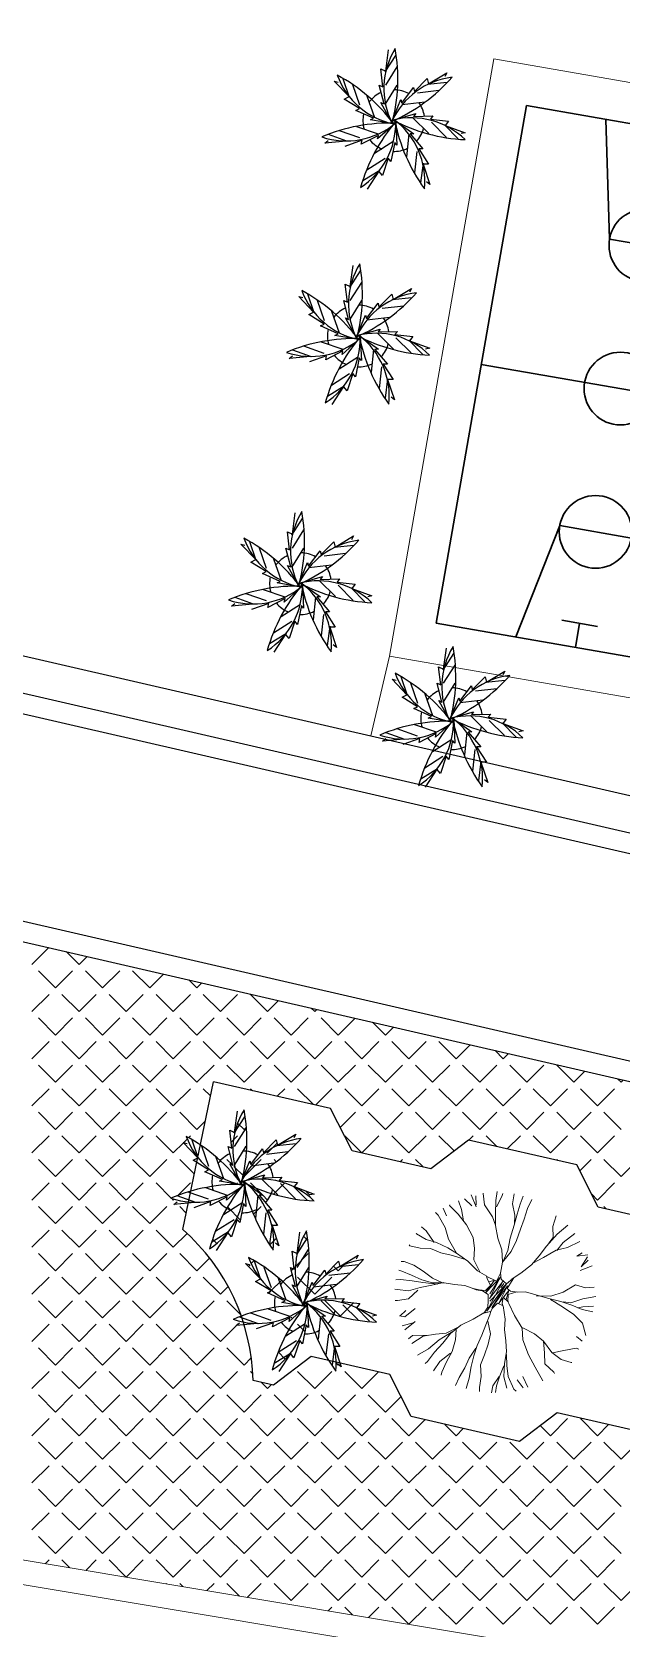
# Model space of a CAD drawing. Extents: x 472704 to 474638, y 1059265 to 1060325.
# Drawn here: x 473916 to 473945.2, y 1059726.7 to 1059805.7 of the extents above; entities that cross this region are included whole.
import ezdxf

# ---------------------------------------------------------------- set-up
doc = ezdxf.new("R2010")
doc.units = 0
doc.header["$LTSCALE"] = 0.4
doc.header["$MEASUREMENT"] = 0
doc.layers.get('0').update_dxf_attribs({"linetype": 'CONTINUOUS', "lineweight": 25})
for name, color, linetype in [('A-VIA-N', 7, 'CONTINUOUS'), ('PISOS', 8, 'CONTINUOUS'), ('VEGETACION', 3, 'CONTINUOUS'), ('VIAPROPUESTA', 7, 'CONTINUOUS')]:
    doc.layers.add(name, color=color, linetype=linetype)
for name, color, linetype, lineweight in [('AREAS VERDAS', 72, 'CONTINUOUS', 25), ('AREAS VERDES', 2, 'CONTINUOUS', 20), ('CANCHA', 7, 'CONTINUOUS', 30), ('CANCHAS', 52, 'CONTINUOUS', 25)]:
    doc.layers.add(name, color=color, linetype=linetype, lineweight=lineweight)

# ---------------------------------------------------------------- blocks, each defined once
blk = doc.blocks.new('MATA-P-01')
at = {"color": 84, "linetype": 'ByBlock'}
for p, q in [((18.7068, 144.4864), (18.7321, 144.4515)), ((18.7231, 144.4864), (18.7304, 144.458)), ((18.7448, 144.4994), (18.7448, 144.5014)), ((18.7576, 144.4645), (18.7448, 144.4994)), ((18.7902, 144.4864), (18.7883, 144.5167)), ((18.7991, 144.4449), (18.7902, 144.4864)), ((18.7973, 144.4668), (18.8065, 144.5037)), ((18.8065, 144.5037), (18.8081, 144.5144)), ((18.8462, 144.4883), (18.8445, 144.521)), ((18.8625, 144.4537), (18.8462, 144.4883)), ((18.8698, 144.458), (18.8717, 144.4929)), ((18.8717, 144.4929), (18.8752, 144.521)), ((18.8951, 144.4472), (18.8986, 144.4841)), ((18.8986, 144.4841), (18.9059, 144.5167)), ((18.9964, 144.4818), (18.9929, 144.4449)), ((18.6435, 144.4015), (18.6272, 144.4231)), ((18.6454, 144.4361), (18.6454, 144.4384)), ((18.6796, 144.4146), (18.6454, 144.4361)), ((18.6869, 144.4319), (18.6706, 144.458)), ((18.7013, 144.397), (18.6869, 144.4319)), ((18.7176, 144.4515), (18.6888, 144.4688)), ((18.7321, 144.4515), (18.7304, 144.4557)), ((18.7918, 144.4319), (18.7576, 144.4645)), ((18.8079, 144.4068), (18.7918, 144.4319)), ((18.8081, 144.4058), (18.7991, 144.4449)), ((18.868, 144.4239), (18.8625, 144.4537)), ((18.8679, 144.4211), (18.8698, 144.458)), ((18.8915, 144.4123), (18.8951, 144.4472)), ((19.0127, 144.4231), (18.9874, 144.3774)), ((18.9929, 144.4449), (19.0018, 144.41)), ((19.0399, 144.4602), (19.0127, 144.4231)), ((19.0689, 144.4384), (19.0382, 144.4015)), ((18.6163, 144.397), (18.6054, 144.4035)), ((18.647, 144.3624), (18.6163, 144.397)), ((18.7141, 144.3862), (18.6796, 144.4146)), ((18.7448, 144.3513), (18.7141, 144.3862)), ((18.8244, 144.3666), (18.8081, 144.4058)), ((18.8643, 144.3754), (18.8679, 144.4211)), ((18.8662, 144.334), (18.8643, 144.3754)), ((18.8771, 144.334), (18.8861, 144.3731)), ((18.8861, 144.3731), (18.8915, 144.4123)), ((18.9874, 144.3774), (18.9711, 144.3405)), ((19.0219, 144.3709), (18.9855, 144.3382)), ((19.0018, 144.41), (18.9929, 144.3885)), ((19.0562, 144.3885), (19.0219, 144.3709)), ((19.0382, 144.4015), (19.0236, 144.3709)), ((19.0907, 144.4166), (19.0562, 144.3885)), ((19.0923, 144.3666), (19.107, 144.3819)), ((19.1268, 144.3797), (19.0923, 144.3666)), ((19.1268, 144.3731), (19.114, 144.3362)), ((18.5601, 144.3209), (18.5584, 144.3232)), ((18.5946, 144.3101), (18.5601, 144.3209)), ((18.5891, 144.3382), (18.5709, 144.347)), ((18.6236, 144.3059), (18.5891, 144.3382)), ((18.6671, 144.3275), (18.647, 144.3624)), ((18.7032, 144.2883), (18.6671, 144.3275)), ((18.7576, 144.3167), (18.7448, 144.3513)), ((18.763, 144.2798), (18.7576, 144.3167)), ((18.8462, 144.3317), (18.8244, 144.3666)), ((18.857, 144.2948), (18.8462, 144.3317)), ((18.857, 144.2928), (18.8771, 144.334)), ((18.8589, 144.2971), (18.8662, 144.334)), ((18.9711, 144.3405), (18.9529, 144.3059)), ((18.9855, 144.3382), (18.9563, 144.3123)), ((19.114, 144.3362), (19.1322, 144.3624)), ((19.1485, 144.347), (19.114, 144.3232)), ((18.5476, 144.2775), (18.544, 144.2798)), ((18.5818, 144.2775), (18.5476, 144.2775)), ((18.6163, 144.284), (18.5818, 144.2775)), ((18.6307, 144.3079), (18.5946, 144.3101)), ((18.6524, 144.2775), (18.6163, 144.284)), ((18.6706, 144.2994), (18.6307, 144.3079)), ((18.6869, 144.2775), (18.6524, 144.2775)), ((18.7068, 144.2863), (18.6706, 144.2994)), ((18.7359, 144.2747), (18.6869, 144.2775)), ((18.7448, 144.271), (18.7032, 144.2883)), ((18.7828, 144.2471), (18.7448, 144.271)), ((18.7918, 144.2449), (18.763, 144.2798)), ((18.8589, 144.2557), (18.857, 144.2928)), ((18.9241, 144.271), (18.904, 144.2491)), ((18.9529, 144.3059), (18.9241, 144.271)), ((19.0744, 144.2406), (19.1086, 144.2733)), ((19.1086, 144.2733), (19.1431, 144.271)), ((19.1431, 144.271), (19.1703, 144.2798)), ((18.5402, 144.223), (18.5313, 144.221)), ((18.5747, 144.2188), (18.5402, 144.223)), ((18.609, 144.2057), (18.5747, 144.2188)), ((18.8173, 144.2361), (18.7828, 144.2471)), ((18.8154, 144.2361), (18.8516, 144.2276)), ((18.8204, 144.2298), (18.8159, 144.2358)), ((18.836, 144.2097), (18.8204, 144.2298)), ((18.8617, 144.242), (18.8256, 144.1822)), ((18.8256, 144.1822), (18.8452, 144.2293)), ((18.8452, 144.2293), (18.8291, 144.2199)), ((18.8398, 144.1822), (18.8617, 144.2435)), ((18.8421, 144.166), (18.8617, 144.242)), ((18.8731, 144.2315), (18.8421, 144.166)), ((18.8433, 144.124), (18.8731, 144.2315)), ((18.8854, 144.225), (18.8433, 144.124)), ((18.8858, 144.2267), (18.845, 144.1578)), ((18.8516, 144.2276), (18.8589, 144.2557)), ((18.8858, 144.2267), (18.857, 144.1382)), ((18.857, 144.1382), (18.8913, 144.2208)), ((18.8584, 144.2576), (18.8584, 144.2591)), ((18.8658, 144.2372), (18.8584, 144.2576)), ((18.8858, 144.2267), (18.8658, 144.2372)), ((18.8712, 144.2094), (18.8773, 144.2259)), ((18.8913, 144.2208), (18.8755, 144.1589)), ((18.9021, 144.2471), (18.8858, 144.2267)), ((18.9052, 144.2504), (18.8915, 144.2122)), ((18.9047, 144.2052), (18.8915, 144.2122)), ((18.904, 144.2491), (18.9005, 144.2449)), ((18.9529, 144.2145), (18.9277, 144.208)), ((18.9893, 144.2122), (18.9529, 144.2145)), ((19.0328, 144.21), (18.9893, 144.2122)), ((18.991, 144.21), (19.0382, 144.2188)), ((19.0382, 144.2188), (19.0744, 144.2406)), ((19.107, 144.2122), (19.0814, 144.21)), ((19.1431, 144.2341), (19.107, 144.2122)), ((19.183, 144.2514), (19.1431, 144.2341)), ((19.183, 144.2188), (19.1485, 144.208)), ((18.5421, 144.1623), (18.5277, 144.1578)), ((18.5402, 144.1904), (18.5294, 144.1904)), ((18.5747, 144.1839), (18.5402, 144.1904)), ((18.5802, 144.1666), (18.5421, 144.1623)), ((18.6109, 144.1773), (18.5747, 144.1839)), ((18.6163, 144.1688), (18.5802, 144.1666)), ((18.6435, 144.1904), (18.609, 144.2057)), ((18.647, 144.1754), (18.6109, 144.1773)), ((18.647, 144.1666), (18.6109, 144.1512)), ((18.6635, 144.1744), (18.6163, 144.1688)), ((18.6796, 144.1819), (18.6435, 144.1904)), ((18.6834, 144.1839), (18.647, 144.1666)), ((18.685, 144.1839), (18.647, 144.1754)), ((18.7195, 144.1861), (18.685, 144.1839)), ((18.7538, 144.1904), (18.7195, 144.1861)), ((18.7883, 144.1861), (18.7538, 144.1904)), ((18.7935, 144.1847), (18.781, 144.1864)), ((18.7828, 144.1864), (18.8029, 144.187)), ((18.814, 144.1856), (18.7935, 144.1847)), ((18.8029, 144.187), (18.8235, 144.1893)), ((18.8353, 144.1782), (18.814, 144.1856)), ((18.8235, 144.1893), (18.836, 144.2097)), ((18.8403, 144.1578), (18.8353, 144.1782)), ((18.8755, 144.1589), (18.8991, 144.2066)), ((18.8851, 144.181), (18.8866, 144.16)), ((18.9059, 144.1683), (18.8851, 144.181)), ((18.8866, 144.16), (18.8908, 144.1527)), ((18.8991, 144.2066), (18.8967, 144.1751)), ((18.8991, 144.1932), (18.9257, 144.2077)), ((18.904, 144.1708), (18.8991, 144.1932)), ((18.9078, 144.1643), (18.904, 144.1708)), ((18.9277, 144.208), (18.9047, 144.2052)), ((18.935, 144.1297), (18.9078, 144.1643)), ((19.0744, 144.21), (19.0328, 144.21)), ((19.0543, 144.2034), (19.0399, 144.208)), ((19.0907, 144.1904), (19.0543, 144.2034)), ((19.1124, 144.2057), (19.0744, 144.21)), ((19.1249, 144.1773), (19.0907, 144.1904)), ((19.1485, 144.1992), (19.1124, 144.2057)), ((19.1594, 144.1558), (19.1249, 144.1773)), ((19.1485, 144.208), (19.1322, 144.2015)), ((19.1847, 144.1992), (19.1485, 144.1992)), ((18.5402, 144.1274), (18.5313, 144.1274)), ((18.5764, 144.1317), (18.5402, 144.1274)), ((18.6109, 144.1512), (18.5764, 144.1317)), ((18.6054, 144.1405), (18.5818, 144.1056)), ((18.8391, 144.1209), (18.8046, 144.0882)), ((18.8353, 144.1158), (18.8346, 144.1166)), ((18.8554, 144.1257), (18.8353, 144.1158)), ((18.836, 144.1166), (18.8433, 144.1376)), ((18.8433, 144.1376), (18.8403, 144.1578)), ((18.8499, 144.0794), (18.8554, 144.1143)), ((18.8554, 144.1143), (18.8558, 144.1257)), ((18.8589, 144.1362), (18.8558, 144.1257)), ((18.8714, 144.1572), (18.8589, 144.1362)), ((18.8915, 144.1532), (18.8714, 144.1572)), ((18.8915, 144.1535), (18.9078, 144.1121)), ((18.9078, 144.1121), (18.9132, 144.0775)), ((18.9692, 144.0948), (18.935, 144.1297)), ((19.1722, 144.097), (19.1504, 144.1078)), ((19.1793, 144.1186), (19.1594, 144.1558)), ((18.5476, 144.0925), (18.5402, 144.0905)), ((18.5818, 144.1056), (18.5476, 144.0925)), ((18.5818, 144.0664), (18.5674, 144.0448)), ((18.6109, 144.0794), (18.5837, 144.0448)), ((18.7701, 144.0602), (18.7429, 144.0252)), ((18.8046, 144.0882), (18.7701, 144.0602)), ((18.8445, 144.0426), (18.8499, 144.0794)), ((18.8535, 144.0925), (18.8717, 144.0536)), ((18.8717, 144.0536), (18.8717, 144.0187)), ((18.9132, 144.0775), (18.9258, 144.0426)), ((18.9801, 144.0579), (18.9692, 144.0948)), ((18.9711, 144.097), (19.0127, 144.086)), ((19.0092, 144.0145), (18.9801, 144.0579)), ((19.0127, 144.086), (19.0472, 144.0687)), ((19.0472, 144.0687), (19.0597, 144.0318)), ((19.0472, 144.0687), (19.0833, 144.0383)), ((19.0852, 144.0383), (19.1195, 144.0536)), ((19.1195, 144.0536), (19.1575, 144.0709)), ((19.1575, 144.0709), (19.1667, 144.0687)), ((18.5837, 144.0448), (18.5655, 144.0448)), ((18.6144, 144.0318), (18.5818, 144.0145)), ((18.5927, 144.0034), (18.6198, 144.0383)), ((18.6716, 144.0031), (18.6217, 143.9903)), ((18.6943, 144.0122), (18.6562, 143.9969)), ((18.7285, 144.023), (18.6943, 144.0122)), ((18.7467, 144.0318), (18.7106, 143.9969)), ((18.7429, 144.0252), (18.725, 143.9884)), ((18.763, 144.0514), (18.7285, 144.023)), ((18.7576, 144.0426), (18.763, 144.0079)), ((18.763, 144.0079), (18.7611, 143.9688)), ((18.8336, 143.9708), (18.8372, 144.0057)), ((18.8372, 144.0057), (18.8445, 144.0426)), ((18.8717, 144.0187), (18.8679, 143.9818)), ((18.9258, 144.0426), (18.9366, 144.0079)), ((18.9366, 144.0079), (18.9385, 143.9688)), ((19.0399, 143.9796), (19.0092, 144.0145)), ((19.0597, 144.0318), (19.0689, 143.9969)), ((19.0833, 144.0383), (19.1178, 144.023)), ((19.1178, 144.023), (19.1521, 144.021)), ((19.1521, 144.021), (19.154, 144.021)), ((18.6217, 143.9903), (18.6109, 143.9773)), ((18.6562, 143.9969), (18.6253, 143.9642)), ((18.6834, 143.96), (18.6524, 143.9316)), ((18.7106, 143.9969), (18.6834, 143.96)), ((18.7051, 143.9535), (18.6888, 143.9186)), ((18.725, 143.9884), (18.7051, 143.9535)), ((18.7576, 143.9623), (18.7285, 143.9274)), ((18.7611, 143.9688), (18.7502, 143.9316)), ((18.8209, 143.96), (18.8136, 143.9251)), ((18.8353, 143.9969), (18.8209, 143.96)), ((18.8336, 143.9339), (18.8336, 143.9708)), ((18.8679, 143.9818), (18.8625, 143.9469)), ((18.9385, 143.96), (18.9331, 143.9251)), ((18.9385, 143.9991), (18.9475, 143.9642)), ((18.9385, 143.9688), (18.9458, 143.9251)), ((18.9475, 143.9642), (18.9603, 143.9296)), ((19.0744, 143.9404), (19.0399, 143.9796)), ((19.0689, 143.9969), (19.1032, 143.9773)), ((19.1032, 143.9773), (19.107, 143.973)), ((18.6888, 143.9186), (18.6834, 143.91)), ((18.7285, 143.9274), (18.7158, 143.8924)), ((18.7502, 143.9316), (18.7429, 143.8947)), ((18.8136, 143.9251), (18.8027, 143.8905)), ((18.8353, 143.8947), (18.8336, 143.9339)), ((18.8625, 143.9469), (18.8733, 143.91)), ((18.8733, 143.91), (18.8752, 143.8729)), ((18.9312, 143.9231), (18.9168, 143.8882)), ((18.9331, 143.9251), (18.9295, 143.8905)), ((18.9458, 143.9251), (18.9638, 143.8905)), ((18.9603, 143.9296), (18.9874, 143.8924)), ((19.0165, 143.9035), (18.991, 143.9251)), ((19.0309, 143.91), (19.0073, 143.9404)), ((18.7429, 143.8947), (18.7429, 143.8839)), ((18.8027, 143.8905), (18.7973, 143.8621)), ((18.8336, 143.8598), (18.8353, 143.8947)), ((18.8752, 143.8729), (18.8788, 143.8598)), ((18.9168, 143.8882), (18.9187, 143.8644)), ((18.9295, 143.8905), (18.9312, 143.8686)), ((18.9874, 143.8924), (18.9964, 143.8882))]:
    blk.add_line(p, q, dxfattribs=at)
blk = doc.blocks.new('PALME01')
at = {"layer": 'VEGETACION'}
for p, q in [((-0.337, 2.42), (0.219, 3.223)), ((-0.317, 2.46), (-0.142, 3.506)), ((-0.481, 1.686), (-0.558, 2.581)), ((-0.558, 2.581), (-0.317, 2.46)), ((-0.34, 1.766), (0.257, 2.649)), ((-2.175, 1.264), (-2.883, 2.052)), ((-2.883, 2.052), (-2.684, 1.995)), ((-2.156, 1.223), (-2.437, 2.158)), ((-1.646, 0.813), (-1.964, 1.831)), ((-0.454, 0.84), (-0.662, 1.777)), ((-0.662, 1.777), (-0.481, 1.686)), ((-0.393, 0.81), (0.234, 1.754)), ((0.425, 0.85), (1.028, 1.597)), ((1.028, 1.597), (1.069, 1.399)), ((1.069, 1.399), (1.721, 2.018)), ((1.721, 2.018), (1.776, 1.753)), ((1.732, 1.744), (2.707, 1.81)), ((1.776, 1.753), (2.703, 2.269)), ((2.703, 2.269), (2.603, 2.087)), ((-2.42, 1.151), (-2.175, 1.264)), ((-1.671, 0.653), (-2.42, 1.151)), ((-0.932, 0.175), (-1.279, 1.254)), ((-0.085, -0.127), (-0.614, 0.921)), ((-0.614, 0.921), (-0.454, 0.84)), ((-0.101, -0.041), (0.388, 1.026)), ((0.388, 1.026), (0.425, 0.85)), ((0.439, 0.784), (1.568, 0.882)), ((1.22, 1.338), (2.282, 1.422)), ((-1.855, 0.569), (-1.671, 0.653)), ((-0.994, 0.147), (-1.855, 0.569)), ((-1.157, 0.072), (-0.994, 0.147)), ((-0.007, -0.168), (-1.157, 0.072)), ((-0.045, 0.025), (1.095, 0.308)), ((0.043, 0.022), (0.975, -0.693)), ((0.938, 0.118), (1.718, -0.704)), ((1.095, 0.308), (0.981, 0.17)), ((0.981, 0.17), (1.94, 0.164)), ((1.94, 0.164), (1.811, 0.008)), ((1.811, 0.008), (2.701, -0.116)), ((-2.354, -0.945), (-3.261, -0.582)), ((-1.716, -0.802), (-2.71, -0.417)), ((-0.772, -0.642), (-1.832, -0.24)), ((-0.788, -0.707), (-1.655, -1.118)), ((0.073, -0.132), (-0.832, -0.882)), ((-0.832, -0.882), (-0.788, -0.707)), ((0.095, -0.048), (0.117, -1.222)), ((0.727, -0.688), (0.572, -1.81)), ((0.975, -0.693), (0.795, -0.689)), ((0.795, -0.689), (1.389, -1.443)), ((1.857, -0.147), (2.586, -0.926)), ((2.494, -0.295), (3.154, -1.016)), ((2.701, -0.116), (2.529, -0.324)), ((2.529, -0.324), (3.51, -0.727)), ((3.51, -0.727), (3.305, -0.762)), ((-3.456, -0.997), (-3.287, -0.876)), ((-2.398, -0.934), (-3.456, -0.997)), ((-1.606, -0.922), (-2.463, -1.196)), ((-1.655, -1.118), (-1.606, -0.922)), ((-0.034, -1.026), (-1.008, -1.604)), ((0.008, -1.079), (-0.211, -2.013)), ((0.117, -1.222), (0.008, -1.079)), ((1.094, -1.572), (0.939, -2.627)), ((1.389, -1.443), (1.186, -1.439)), ((1.186, -1.439), (1.644, -2.213)), ((-0.497, -1.864), (-1.418, -2.401)), ((-0.335, -1.853), (-0.654, -2.693)), ((-0.211, -2.013), (-0.335, -1.853)), ((1.375, -2.163), (1.223, -3.128)), ((1.374, -2.208), (1.671, -3.226)), ((1.644, -2.213), (1.374, -2.208)), ((-0.783, -2.452), (-1.632, -2.934)), ((-0.818, -2.479), (-1.429, -3.346)), ((-0.654, -2.693), (-0.818, -2.479)), ((1.671, -3.226), (1.516, -3.088))]:
    blk.add_line(p, q, dxfattribs=at)
for centre, radius, start, end in [((3.351, 1.474), 3.79, 146.51256, 204.97692), ((-8.282, 2.339), 8.56, 343.25676, 8.23271), ((0.884, 3.517), 3.79, 197.94113, 256.40549), ((-7.046, -5.039), 8.56, 34.68533, 59.66128), ((-3.284, 7.905), 8.56, 291.82819, 316.80414), ((3.292, -1.73), 3.79, 95.08398, 153.54835), ((0, 0), 1.528, 112.34106, 140.89589), ((0, 0), 1.528, 58.73723, 86.9078), ((0, 0), 1.528, 6.2517, 34.07198), ((0, 0), 1.528, 165.43041, 194.12308), ((0.751, -3.681), 3.79, 43.65541, 102.11978), ((4.184, 7.468), 8.56, 240.39962, 265.37557), ((-2.359, -2.911), 3.79, 352.22684, 50.6912), ((8.498, 1.357), 8.56, 188.97105, 213.947), ((-0.508, -8.673), 8.56, 86.1139, 111.08986), ((-2.252, 2.861), 3.79, 249.3697, 307.83406), ((-3.695, 0.001), 3.79, 300.79827, 359.26263), ((6.411, -5.826), 8.56, 137.54248, 162.51843), ((0, 0), 1.528, 315.67158, 343.39322), ((0, 0), 1.528, 216.74195, 245.16814), ((0, 0), 1.528, 266.3653, 294.33993)]:
    blk.add_arc(centre, radius, start, end, dxfattribs=at)
blk = doc.blocks.new('PALMERA')
at = {"layer": 'AREAS VERDES'}
blk.add_blockref('PALME01', (-88.824, 0.822), dxfattribs=at)
blk = doc.blocks.new('CANCHAMULTIPLE')
at = {"layer": 'CANCHA'}
for p, q in [((-1.783, 29.476), (-13.675, 22.126)), ((11.892, 7.35), (-1.783, 29.476)), ((-13.675, 22.126), (0, 0)), ((0, 0), (11.892, 7.35))]:
    blk.add_line(p, q, dxfattribs=at)
at = {"layer": 'CANCHA', "ltscale": 0.5}
for p, q in [((-3.151, 21.807), (-5.184, 27.37)), ((-7.103, 24.771), (-7.734, 25.791)), ((-7.868, 24.297), (-6.337, 25.245)), ((-6.212, 19.912), (-10.285, 24.212)), ((-6.212, 19.912), (-3.151, 21.807)), ((-6.843, 11.053), (5.06, 18.423)), ((1.368, 7.669), (4.429, 9.564)), ((4.429, 9.564), (8.502, 5.264)), ((1.368, 7.669), (3.401, 2.106)), ((4.555, 4.231), (6.085, 5.179)), ((5.952, 3.685), (5.32, 4.705))]:
    blk.add_line(p, q, dxfattribs=at)
for centre in [(-4.681, 20.86), (-0.891, 14.738), (2.899, 8.616)]:
    blk.add_circle(centre, 1.8, dxfattribs=at)

msp = doc.modelspace()

# ---------------------------------------------------------------- linework, layer by layer
at = {"layer": 'A-VIA-N', "linetype": 'Continuous', "lineweight": 20}
for p, q in [((473913.764, 1059730.379), (474013.912, 1059713.683)), ((473913.567, 1059729.195), (474013.678, 1059712.506))]:
    msp.add_line(p, q, dxfattribs=at)
at = {"layer": 'PISOS', "lineweight": 20}
for p, q in [((473916.011, 1059759.565), (473916.844, 1059760.399)), ((473918.344, 1059759.565), (473917.71, 1059760.199)), ((473918.344, 1059759.565), (473918.741, 1059759.962)), ((473917.178, 1059758.399), (473916.329, 1059759.247)), ((473917.178, 1059758.399), (473918.026, 1059759.247)), ((473919.511, 1059758.399), (473918.663, 1059759.247)), ((473919.511, 1059758.399), (473920.36, 1059759.247)), ((473921.845, 1059758.399), (473920.996, 1059759.247)), ((473921.845, 1059758.399), (473922.533, 1059759.087)), ((473924.178, 1059758.399), (473923.776, 1059758.8)), ((473924.178, 1059758.399), (473924.429, 1059758.65)), ((473916.011, 1059757.232), (473916.859, 1059758.08)), ((473918.344, 1059757.232), (473917.496, 1059758.08)), ((473918.344, 1059757.232), (473919.193, 1059758.08)), ((473920.678, 1059757.232), (473919.829, 1059758.08)), ((473920.678, 1059757.232), (473921.526, 1059758.08)), ((473923.011, 1059757.232), (473922.163, 1059758.08)), ((473923.011, 1059757.232), (473923.86, 1059758.08)), ((473925.345, 1059757.232), (473924.496, 1059758.08)), ((473925.345, 1059757.232), (473926.193, 1059758.08)), ((473927.678, 1059757.232), (473926.83, 1059758.08)), ((473927.678, 1059757.232), (473928.222, 1059757.775)), ((473930.012, 1059757.232), (473929.842, 1059757.401)), ((473917.178, 1059756.065), (473916.329, 1059756.914)), ((473917.178, 1059756.065), (473918.026, 1059756.914)), ((473919.511, 1059756.065), (473918.663, 1059756.914)), ((473919.511, 1059756.065), (473920.36, 1059756.914)), ((473921.845, 1059756.065), (473920.996, 1059756.914)), ((473921.845, 1059756.065), (473922.693, 1059756.914)), ((473924.178, 1059756.065), (473923.329, 1059756.914)), ((473924.178, 1059756.065), (473925.026, 1059756.914)), ((473926.511, 1059756.065), (473925.663, 1059756.914)), ((473926.511, 1059756.065), (473927.36, 1059756.914)), ((473928.845, 1059756.065), (473927.996, 1059756.914)), ((473928.845, 1059756.065), (473929.693, 1059756.914)), ((473930.012, 1059757.232), (473930.118, 1059757.338)), ((473931.178, 1059756.065), (473930.33, 1059756.914)), ((473931.178, 1059756.065), (473932.014, 1059756.901)), ((473933.512, 1059756.065), (473932.875, 1059756.702)), ((473933.512, 1059756.065), (473933.91, 1059756.463)), ((473916.011, 1059754.898), (473916.859, 1059755.747)), ((473918.344, 1059754.898), (473917.496, 1059755.747)), ((473918.344, 1059754.898), (473919.193, 1059755.747)), ((473920.678, 1059754.898), (473919.829, 1059755.747)), ((473920.678, 1059754.898), (473921.526, 1059755.747)), ((473923.011, 1059754.898), (473922.163, 1059755.747)), ((473923.011, 1059754.898), (473923.86, 1059755.747)), ((473925.345, 1059754.898), (473924.496, 1059755.747)), ((473925.345, 1059754.898), (473926.193, 1059755.747)), ((473927.678, 1059754.898), (473926.83, 1059755.747)), ((473927.678, 1059754.898), (473928.527, 1059755.747)), ((473930.012, 1059754.898), (473929.163, 1059755.747)), ((473930.012, 1059754.898), (473930.86, 1059755.747)), ((473932.345, 1059754.898), (473931.497, 1059755.747)), ((473932.345, 1059754.898), (473933.194, 1059755.747)), ((473934.678, 1059754.898), (473933.83, 1059755.747)), ((473934.678, 1059754.898), (473935.527, 1059755.747)), ((473937.012, 1059754.898), (473936.163, 1059755.747)), ((473937.012, 1059754.898), (473937.702, 1059755.589)), ((473939.345, 1059754.898), (473938.94, 1059755.303)), ((473939.345, 1059754.898), (473939.599, 1059755.151)), ((473917.178, 1059753.732), (473916.329, 1059754.58)), ((473917.178, 1059753.732), (473918.026, 1059754.58)), ((473919.511, 1059753.732), (473918.663, 1059754.58)), ((473919.511, 1059753.732), (473920.36, 1059754.58)), ((473921.845, 1059753.732), (473920.996, 1059754.58)), ((473921.845, 1059753.732), (473922.693, 1059754.58)), ((473924.178, 1059753.732), (473923.329, 1059754.58)), ((473924.178, 1059753.732), (473925.026, 1059754.58)), ((473926.511, 1059753.732), (473925.663, 1059754.58)), ((473926.511, 1059753.732), (473927.36, 1059754.58)), ((473928.845, 1059753.732), (473927.996, 1059754.58)), ((473928.845, 1059753.732), (473929.693, 1059754.58)), ((473931.178, 1059753.732), (473930.33, 1059754.58)), ((473931.178, 1059753.732), (473932.027, 1059754.58)), ((473933.512, 1059753.732), (473932.663, 1059754.58)), ((473933.512, 1059753.732), (473934.36, 1059754.58)), ((473935.845, 1059753.732), (473934.997, 1059754.58)), ((473935.845, 1059753.732), (473936.694, 1059754.58)), ((473938.179, 1059753.732), (473937.33, 1059754.58)), ((473938.179, 1059753.732), (473939.027, 1059754.58)), ((473940.512, 1059753.732), (473939.664, 1059754.58)), ((473940.512, 1059753.732), (473941.361, 1059754.58)), ((473942.846, 1059753.732), (473941.997, 1059754.58)), ((473942.846, 1059753.732), (473943.391, 1059754.277)), ((473945.179, 1059753.732), (473945.006, 1059753.904)), ((473945.179, 1059753.732), (473945.287, 1059753.84)), ((473916.011, 1059752.565), (473916.859, 1059753.413)), ((473918.344, 1059752.565), (473917.496, 1059753.413)), ((473918.344, 1059752.565), (473919.193, 1059753.413)), ((473920.678, 1059752.565), (473919.829, 1059753.413)), ((473920.678, 1059752.565), (473921.526, 1059753.413)), ((473923.011, 1059752.565), (473922.163, 1059753.413)), ((473923.011, 1059752.565), (473923.86, 1059753.413)), ((473924.855, 1059753.054), (473924.496, 1059753.413)), ((473926.929, 1059753.314), (473926.83, 1059753.413)), ((473928.148, 1059753.035), (473928.527, 1059753.413)), ((473929.954, 1059752.622), (473929.163, 1059753.413)), ((473930.047, 1059752.601), (473930.86, 1059753.413)), ((473932.345, 1059752.565), (473931.497, 1059753.413)), ((473932.345, 1059752.565), (473933.194, 1059753.413)), ((473934.678, 1059752.565), (473933.83, 1059753.413)), ((473934.678, 1059752.565), (473935.527, 1059753.413)), ((473937.012, 1059752.565), (473936.163, 1059753.413)), ((473937.012, 1059752.565), (473937.86, 1059753.413)), ((473939.345, 1059752.565), (473938.497, 1059753.413)), ((473939.345, 1059752.565), (473940.194, 1059753.413)), ((473941.679, 1059752.565), (473940.83, 1059753.413)), ((473941.679, 1059752.565), (473942.527, 1059753.413)), ((473944.012, 1059752.565), (473943.164, 1059753.413)), ((473944.012, 1059752.565), (473944.861, 1059753.413)), ((473917.178, 1059751.398), (473916.329, 1059752.247)), ((473917.178, 1059751.398), (473918.026, 1059752.247)), ((473919.511, 1059751.398), (473918.663, 1059752.247)), ((473919.511, 1059751.398), (473920.36, 1059752.247)), ((473921.845, 1059751.398), (473920.996, 1059752.247)), ((473921.845, 1059751.398), (473922.693, 1059752.247)), ((473924.178, 1059751.398), (473923.329, 1059752.247)), ((473931.275, 1059751.495), (473932.027, 1059752.247)), ((473933.512, 1059751.398), (473932.663, 1059752.247)), ((473933.512, 1059751.398), (473934.36, 1059752.247)), ((473935.845, 1059751.398), (473934.997, 1059752.247)), ((473935.845, 1059751.398), (473936.694, 1059752.247)), ((473938.179, 1059751.398), (473937.33, 1059752.247)), ((473938.179, 1059751.398), (473939.027, 1059752.247)), ((473940.512, 1059751.398), (473939.664, 1059752.247)), ((473940.512, 1059751.398), (473941.361, 1059752.247)), ((473942.846, 1059751.398), (473941.997, 1059752.247)), ((473942.846, 1059751.398), (473943.694, 1059752.247)), ((473945.179, 1059751.398), (473944.33, 1059752.247)), ((473916.011, 1059750.231), (473916.859, 1059751.08)), ((473918.344, 1059750.231), (473917.496, 1059751.08)), ((473918.344, 1059750.231), (473919.193, 1059751.08)), ((473920.678, 1059750.231), (473919.829, 1059751.08)), ((473920.678, 1059750.231), (473921.526, 1059751.08)), ((473923.011, 1059750.231), (473922.163, 1059751.08)), ((473923.767, 1059750.987), (473923.86, 1059751.08)), ((473924.178, 1059751.398), (473924.6, 1059751.82)), ((473925.875, 1059750.761), (473926.193, 1059751.08)), ((473926.511, 1059751.398), (473926.196, 1059751.713)), ((473926.511, 1059751.398), (473926.626, 1059751.512)), ((473932.345, 1059750.231), (473931.497, 1059751.08)), ((473932.345, 1059750.231), (473933.194, 1059751.08)), ((473934.678, 1059750.231), (473933.83, 1059751.08)), ((473934.678, 1059750.231), (473935.527, 1059751.08)), ((473936.916, 1059750.328), (473936.163, 1059751.08)), ((473937.644, 1059750.864), (473937.86, 1059751.08)), ((473939.03, 1059750.547), (473938.497, 1059751.08)), ((473939.543, 1059750.429), (473940.194, 1059751.08)), ((473941.679, 1059750.231), (473940.83, 1059751.08)), ((473941.679, 1059750.231), (473942.527, 1059751.08)), ((473944.012, 1059750.231), (473943.164, 1059751.08)), ((473944.012, 1059750.231), (473944.861, 1059751.08)), ((473923.011, 1059750.231), (473923.513, 1059750.733)), ((473923.524, 1059750.744), (473923.698, 1059750.919)), ((473927.678, 1059750.231), (473927.572, 1059750.338)), ((473927.678, 1059750.231), (473928.143, 1059750.696)), ((473929.317, 1059750.926), (473929.302, 1059750.941)), ((473917.178, 1059749.065), (473916.329, 1059749.913)), ((473917.178, 1059749.065), (473918.026, 1059749.913)), ((473919.511, 1059749.065), (473918.663, 1059749.913)), ((473919.511, 1059749.065), (473920.36, 1059749.913)), ((473921.845, 1059749.065), (473920.996, 1059749.913)), ((473921.845, 1059749.065), (473922.693, 1059749.913)), ((473924.055, 1059749.188), (473923.329, 1059749.913)), ((473925.942, 1059749.635), (473925.663, 1059749.913)), ((473926.511, 1059749.065), (473926.01, 1059749.566)), ((473926.511, 1059749.065), (473927.36, 1059749.913)), ((473928.111, 1059749.799), (473927.996, 1059749.913)), ((473934.242, 1059749.795), (473934.36, 1059749.913)), ((473935.374, 1059749.536), (473934.997, 1059749.913)), ((473942.055, 1059749.855), (473941.997, 1059749.913)), ((473943.133, 1059749.352), (473943.694, 1059749.913)), ((473945.179, 1059749.065), (473944.33, 1059749.913)), ((473945.179, 1059749.065), (473946.028, 1059749.913)), ((473916.011, 1059747.898), (473916.859, 1059748.746)), ((473918.344, 1059747.898), (473917.496, 1059748.746)), ((473918.344, 1059747.898), (473919.193, 1059748.746)), ((473920.678, 1059747.898), (473919.829, 1059748.746)), ((473920.678, 1059747.898), (473921.526, 1059748.746)), ((473922.91, 1059748), (473922.163, 1059748.746)), ((473923.247, 1059748.134), (473923.86, 1059748.746)), ((473926.132, 1059748.686), (473926.193, 1059748.746)), ((473927.409, 1059748.167), (473926.83, 1059748.746)), ((473927.971, 1059748.19), (473928.527, 1059748.746)), ((473944.012, 1059747.898), (473944.861, 1059748.746)), ((473923.011, 1059747.898), (473922.936, 1059747.974)), ((473923.011, 1059747.898), (473923.052, 1059747.938)), ((473927.678, 1059747.898), (473927.436, 1059748.14)), ((473927.678, 1059747.898), (473927.693, 1059747.913)), ((473929.762, 1059748.147), (473929.56, 1059748.349)), ((473944.012, 1059747.898), (473943.727, 1059748.183)), ((473917.178, 1059746.731), (473916.329, 1059747.58)), ((473917.178, 1059746.731), (473918.026, 1059747.58)), ((473919.511, 1059746.731), (473918.663, 1059747.58)), ((473919.511, 1059746.731), (473920.36, 1059747.58)), ((473921.845, 1059746.731), (473920.996, 1059747.58)), ((473921.845, 1059746.731), (473922.693, 1059747.58)), ((473923.654, 1059747.255), (473923.329, 1059747.58)), ((473926.333, 1059746.91), (473925.688, 1059747.555)), ((473926.976, 1059747.196), (473927.36, 1059747.58)), ((473944.449, 1059747.461), (473944.33, 1059747.58)), ((473916.011, 1059745.565), (473916.859, 1059746.413)), ((473918.344, 1059745.565), (473917.496, 1059746.413)), ((473918.344, 1059745.565), (473919.193, 1059746.413)), ((473920.678, 1059745.565), (473919.829, 1059746.413)), ((473920.678, 1059745.565), (473921.526, 1059746.413)), ((473923.011, 1059745.565), (473922.163, 1059746.413)), ((473923.011, 1059745.565), (473923.693, 1059746.246)), ((473925.164, 1059745.746), (473924.953, 1059745.957)), ((473925.877, 1059746.097), (473925.9, 1059746.12)), ((473927.789, 1059745.675), (473928.11, 1059745.996)), ((473929.679, 1059745.897), (473929.463, 1059746.113)), ((473917.178, 1059744.398), (473916.329, 1059745.246)), ((473917.178, 1059744.398), (473918.026, 1059745.246)), ((473919.511, 1059744.398), (473918.663, 1059745.246)), ((473919.511, 1059744.398), (473920.36, 1059745.246)), ((473921.845, 1059744.398), (473920.996, 1059745.246)), ((473921.845, 1059744.398), (473922.693, 1059745.246)), ((473924.178, 1059744.398), (473923.329, 1059745.246)), ((473924.178, 1059744.398), (473924.808, 1059745.028)), ((473926.864, 1059744.751), (473927.014, 1059744.901)), ((473928.993, 1059744.546), (473929.693, 1059745.246)), ((473931.178, 1059744.398), (473931.609, 1059744.828)), ((473916.011, 1059743.231), (473916.859, 1059744.08)), ((473918.344, 1059743.231), (473917.496, 1059744.08)), ((473918.344, 1059743.231), (473919.193, 1059744.08)), ((473920.678, 1059743.231), (473919.829, 1059744.08)), ((473920.678, 1059743.231), (473921.526, 1059744.08)), ((473923.011, 1059743.231), (473922.163, 1059744.08)), ((473923.011, 1059743.231), (473923.86, 1059744.08)), ((473925.345, 1059743.231), (473924.496, 1059744.08)), ((473926.725, 1059744.612), (473926.812, 1059744.698)), ((473928.856, 1059744.409), (473928.944, 1059744.497)), ((473930.012, 1059743.231), (473929.163, 1059744.08)), ((473930.012, 1059743.231), (473930.86, 1059744.08)), ((473931.178, 1059744.398), (473930.947, 1059744.629)), ((473931.519, 1059744.057), (473931.497, 1059744.08)), ((473925.345, 1059743.231), (473925.73, 1059743.616)), ((473927.727, 1059743.279), (473927.841, 1059743.394)), ((473927.845, 1059743.398), (473928.364, 1059743.917)), ((473917.178, 1059742.064), (473916.329, 1059742.913)), ((473917.178, 1059742.064), (473918.026, 1059742.913)), ((473919.511, 1059742.064), (473918.663, 1059742.913)), ((473919.511, 1059742.064), (473920.36, 1059742.913)), ((473921.845, 1059742.064), (473920.996, 1059742.913)), ((473921.845, 1059742.064), (473922.693, 1059742.913)), ((473924.178, 1059742.064), (473923.329, 1059742.913)), ((473924.178, 1059742.064), (473925.026, 1059742.913)), ((473926.354, 1059742.222), (473925.663, 1059742.913)), ((473929.433, 1059742.653), (473929.693, 1059742.913)), ((473931.044, 1059742.199), (473930.33, 1059742.913)), ((473931.254, 1059742.14), (473931.926, 1059742.812)), ((473916.011, 1059740.898), (473916.859, 1059741.746)), ((473918.344, 1059740.898), (473917.496, 1059741.746)), ((473918.344, 1059740.898), (473919.193, 1059741.746)), ((473920.678, 1059740.898), (473919.829, 1059741.746)), ((473920.678, 1059740.898), (473921.526, 1059741.746)), ((473923.011, 1059740.898), (473922.163, 1059741.746)), ((473923.011, 1059740.898), (473923.86, 1059741.746)), ((473925.345, 1059740.898), (473924.496, 1059741.746)), ((473925.345, 1059740.898), (473926.135, 1059741.688)), ((473926.179, 1059741.731), (473926.193, 1059741.746)), ((473928.845, 1059742.064), (473928.819, 1059742.09)), ((473928.845, 1059742.064), (473928.883, 1059742.103)), ((473929.519, 1059741.39), (473929.163, 1059741.746)), ((473917.178, 1059739.731), (473916.329, 1059740.579)), ((473917.178, 1059739.731), (473918.026, 1059740.579)), ((473919.511, 1059739.731), (473918.663, 1059740.579)), ((473919.511, 1059739.731), (473920.36, 1059740.579)), ((473921.845, 1059739.731), (473920.996, 1059740.579)), ((473921.845, 1059739.731), (473922.693, 1059740.579)), ((473924.178, 1059739.731), (473923.329, 1059740.579)), ((473924.178, 1059739.731), (473925.026, 1059740.579)), ((473926.511, 1059739.731), (473925.663, 1059740.579)), ((473926.511, 1059739.731), (473926.872, 1059740.092)), ((473928.554, 1059740.022), (473928.199, 1059740.377)), ((473916.011, 1059738.564), (473916.859, 1059739.413)), ((473918.344, 1059738.564), (473917.496, 1059739.413)), ((473918.344, 1059738.564), (473919.193, 1059739.413)), ((473920.678, 1059738.564), (473919.829, 1059739.413)), ((473920.678, 1059738.564), (473921.526, 1059739.413)), ((473923.011, 1059738.564), (473922.163, 1059739.413)), ((473923.011, 1059738.564), (473923.86, 1059739.413)), ((473925.345, 1059738.564), (473924.496, 1059739.413)), ((473925.345, 1059738.564), (473926.193, 1059739.413)), ((473926.946, 1059739.297), (473926.83, 1059739.413)), ((473930.012, 1059738.564), (473929.163, 1059739.413)), ((473930.012, 1059738.564), (473930.86, 1059739.413)), ((473931.178, 1059739.731), (473931.074, 1059739.835)), ((473931.178, 1059739.731), (473931.191, 1059739.744)), ((473931.262, 1059739.815), (473931.275, 1059739.828)), ((473932.345, 1059738.564), (473931.497, 1059739.413)), ((473932.345, 1059738.564), (473933.173, 1059739.392)), ((473927.678, 1059738.564), (473927.363, 1059738.879)), ((473927.678, 1059738.564), (473927.876, 1059738.762)), ((473917.178, 1059737.397), (473916.329, 1059738.246)), ((473917.178, 1059737.397), (473918.026, 1059738.246)), ((473919.511, 1059737.397), (473918.663, 1059738.246)), ((473919.511, 1059737.397), (473920.36, 1059738.246)), ((473921.845, 1059737.397), (473920.996, 1059738.246)), ((473921.845, 1059737.397), (473922.693, 1059738.246)), ((473924.178, 1059737.397), (473923.329, 1059738.246)), ((473924.178, 1059737.397), (473925.026, 1059738.246)), ((473926.511, 1059737.397), (473925.663, 1059738.246)), ((473926.511, 1059737.397), (473927.36, 1059738.246)), ((473928.845, 1059737.397), (473927.996, 1059738.246)), ((473928.845, 1059737.397), (473929.693, 1059738.246)), ((473931.178, 1059737.397), (473930.33, 1059738.246)), ((473931.178, 1059737.397), (473932.027, 1059738.246)), ((473933.512, 1059737.397), (473932.663, 1059738.246)), ((473933.512, 1059737.397), (473934.284, 1059738.17)), ((473916.011, 1059736.231), (473916.859, 1059737.079)), ((473918.344, 1059736.231), (473917.496, 1059737.079)), ((473918.344, 1059736.231), (473919.193, 1059737.079)), ((473920.678, 1059736.231), (473919.829, 1059737.079)), ((473920.678, 1059736.231), (473921.526, 1059737.079)), ((473923.011, 1059736.231), (473922.163, 1059737.079)), ((473923.011, 1059736.231), (473923.86, 1059737.079)), ((473925.345, 1059736.231), (473924.496, 1059737.079)), ((473925.345, 1059736.231), (473926.193, 1059737.079)), ((473927.678, 1059736.231), (473926.83, 1059737.079)), ((473927.678, 1059736.231), (473928.527, 1059737.079)), ((473930.012, 1059736.231), (473929.163, 1059737.079)), ((473930.012, 1059736.231), (473930.86, 1059737.079)), ((473932.345, 1059736.231), (473931.497, 1059737.079)), ((473932.345, 1059736.231), (473933.194, 1059737.079)), ((473934.678, 1059736.231), (473933.83, 1059737.079)), ((473934.678, 1059736.231), (473935.466, 1059737.019)), ((473941.679, 1059736.231), (473942.527, 1059737.079)), ((473944.012, 1059736.231), (473943.164, 1059737.079)), ((473937.012, 1059736.231), (473936.45, 1059736.793)), ((473937.012, 1059736.231), (473937.364, 1059736.583)), ((473941.679, 1059736.231), (473941.181, 1059736.728)), ((473944.012, 1059736.231), (473944.559, 1059736.777)), ((473917.178, 1059735.064), (473916.329, 1059735.913)), ((473917.178, 1059735.064), (473918.026, 1059735.913)), ((473919.511, 1059735.064), (473918.663, 1059735.913)), ((473919.511, 1059735.064), (473920.36, 1059735.913)), ((473921.845, 1059735.064), (473920.996, 1059735.913)), ((473921.845, 1059735.064), (473922.693, 1059735.913)), ((473924.178, 1059735.064), (473923.329, 1059735.913)), ((473924.178, 1059735.064), (473925.026, 1059735.913)), ((473926.511, 1059735.064), (473925.663, 1059735.913)), ((473926.511, 1059735.064), (473927.36, 1059735.913)), ((473928.845, 1059735.064), (473927.996, 1059735.913)), ((473928.845, 1059735.064), (473929.693, 1059735.913)), ((473931.178, 1059735.064), (473930.33, 1059735.913)), ((473931.178, 1059735.064), (473932.027, 1059735.913)), ((473933.512, 1059735.064), (473932.663, 1059735.913)), ((473933.512, 1059735.064), (473934.36, 1059735.913)), ((473935.845, 1059735.064), (473934.997, 1059735.913)), ((473935.845, 1059735.064), (473936.694, 1059735.913)), ((473938.179, 1059735.064), (473937.33, 1059735.913)), ((473938.179, 1059735.064), (473939.027, 1059735.913)), ((473940.512, 1059735.064), (473939.664, 1059735.913)), ((473940.512, 1059735.064), (473941.361, 1059735.913)), ((473942.846, 1059735.064), (473941.997, 1059735.913)), ((473942.846, 1059735.064), (473943.694, 1059735.913)), ((473945.179, 1059735.064), (473944.33, 1059735.913)), ((473945.179, 1059735.064), (473946.028, 1059735.913)), ((473916.011, 1059733.897), (473916.859, 1059734.746)), ((473918.344, 1059733.897), (473917.496, 1059734.746)), ((473918.344, 1059733.897), (473919.193, 1059734.746)), ((473920.678, 1059733.897), (473919.829, 1059734.746)), ((473920.678, 1059733.897), (473921.526, 1059734.746)), ((473923.011, 1059733.897), (473922.163, 1059734.746)), ((473923.011, 1059733.897), (473923.86, 1059734.746)), ((473925.345, 1059733.897), (473924.496, 1059734.746)), ((473925.345, 1059733.897), (473926.193, 1059734.746)), ((473927.678, 1059733.897), (473926.83, 1059734.746)), ((473927.678, 1059733.897), (473928.527, 1059734.746)), ((473930.012, 1059733.897), (473929.163, 1059734.746)), ((473930.012, 1059733.897), (473930.86, 1059734.746)), ((473932.345, 1059733.897), (473931.497, 1059734.746)), ((473932.345, 1059733.897), (473933.194, 1059734.746)), ((473934.678, 1059733.897), (473933.83, 1059734.746)), ((473934.678, 1059733.897), (473935.527, 1059734.746)), ((473937.012, 1059733.897), (473936.163, 1059734.746)), ((473937.012, 1059733.897), (473937.86, 1059734.746)), ((473939.345, 1059733.897), (473938.497, 1059734.746)), ((473939.345, 1059733.897), (473940.194, 1059734.746)), ((473941.679, 1059733.897), (473940.83, 1059734.746)), ((473941.679, 1059733.897), (473942.527, 1059734.746)), ((473944.012, 1059733.897), (473943.164, 1059734.746)), ((473944.012, 1059733.897), (473944.861, 1059734.746)), ((473917.178, 1059732.731), (473916.329, 1059733.579)), ((473917.178, 1059732.731), (473918.026, 1059733.579)), ((473919.511, 1059732.731), (473918.663, 1059733.579)), ((473919.511, 1059732.731), (473920.36, 1059733.579)), ((473921.845, 1059732.731), (473920.996, 1059733.579)), ((473921.845, 1059732.731), (473922.693, 1059733.579)), ((473924.178, 1059732.731), (473923.329, 1059733.579)), ((473924.178, 1059732.731), (473925.026, 1059733.579)), ((473926.511, 1059732.731), (473925.663, 1059733.579)), ((473926.511, 1059732.731), (473927.36, 1059733.579)), ((473928.845, 1059732.731), (473927.996, 1059733.579)), ((473928.845, 1059732.731), (473929.693, 1059733.579)), ((473931.178, 1059732.731), (473930.33, 1059733.579)), ((473931.178, 1059732.731), (473932.027, 1059733.579)), ((473933.512, 1059732.731), (473932.663, 1059733.579)), ((473933.512, 1059732.731), (473934.36, 1059733.579)), ((473935.845, 1059732.731), (473934.997, 1059733.579)), ((473935.845, 1059732.731), (473936.694, 1059733.579)), ((473938.179, 1059732.731), (473937.33, 1059733.579)), ((473938.179, 1059732.731), (473939.027, 1059733.579)), ((473940.512, 1059732.731), (473939.664, 1059733.579)), ((473940.512, 1059732.731), (473941.361, 1059733.579)), ((473942.846, 1059732.731), (473941.997, 1059733.579)), ((473942.846, 1059732.731), (473943.694, 1059733.579)), ((473945.179, 1059732.731), (473944.33, 1059733.579)), ((473916.011, 1059731.564), (473916.859, 1059732.412)), ((473918.344, 1059731.564), (473917.496, 1059732.412)), ((473918.344, 1059731.564), (473919.193, 1059732.412)), ((473920.678, 1059731.564), (473919.829, 1059732.412)), ((473920.678, 1059731.564), (473921.526, 1059732.412)), ((473923.011, 1059731.564), (473922.163, 1059732.412)), ((473923.011, 1059731.564), (473923.86, 1059732.412)), ((473925.345, 1059731.564), (473924.496, 1059732.412)), ((473925.345, 1059731.564), (473926.193, 1059732.412)), ((473927.678, 1059731.564), (473926.83, 1059732.412)), ((473927.678, 1059731.564), (473928.527, 1059732.412)), ((473930.012, 1059731.564), (473929.163, 1059732.412)), ((473930.012, 1059731.564), (473930.86, 1059732.412)), ((473932.345, 1059731.564), (473931.497, 1059732.412)), ((473932.345, 1059731.564), (473933.194, 1059732.412)), ((473934.678, 1059731.564), (473933.83, 1059732.412)), ((473934.678, 1059731.564), (473935.527, 1059732.412)), ((473937.012, 1059731.564), (473936.163, 1059732.412)), ((473937.012, 1059731.564), (473937.86, 1059732.412)), ((473939.345, 1059731.564), (473938.497, 1059732.412)), ((473939.345, 1059731.564), (473940.194, 1059732.412)), ((473941.679, 1059731.564), (473940.83, 1059732.412)), ((473941.679, 1059731.564), (473942.527, 1059732.412)), ((473944.012, 1059731.564), (473943.164, 1059732.412)), ((473944.012, 1059731.564), (473944.861, 1059732.412)), ((473917.178, 1059730.397), (473916.329, 1059731.246)), ((473917.178, 1059730.397), (473918.026, 1059731.246)), ((473919.511, 1059730.397), (473918.663, 1059731.246)), ((473919.511, 1059730.397), (473920.36, 1059731.246)), ((473921.845, 1059730.397), (473920.996, 1059731.246)), ((473921.845, 1059730.397), (473922.693, 1059731.246)), ((473924.178, 1059730.397), (473923.329, 1059731.246)), ((473924.178, 1059730.397), (473925.026, 1059731.246)), ((473926.511, 1059730.397), (473925.663, 1059731.246)), ((473926.511, 1059730.397), (473927.36, 1059731.246)), ((473928.845, 1059730.397), (473927.996, 1059731.246)), ((473928.845, 1059730.397), (473929.693, 1059731.246)), ((473931.178, 1059730.397), (473930.33, 1059731.246)), ((473931.178, 1059730.397), (473932.027, 1059731.246)), ((473933.512, 1059730.397), (473932.663, 1059731.246)), ((473933.512, 1059730.397), (473934.36, 1059731.246)), ((473935.845, 1059730.397), (473934.997, 1059731.246)), ((473935.845, 1059730.397), (473936.694, 1059731.246)), ((473938.179, 1059730.397), (473937.33, 1059731.246)), ((473938.179, 1059730.397), (473939.027, 1059731.246)), ((473940.512, 1059730.397), (473939.664, 1059731.246)), ((473940.512, 1059730.397), (473941.361, 1059731.246)), ((473942.846, 1059730.397), (473941.997, 1059731.246)), ((473942.846, 1059730.397), (473943.694, 1059731.246)), ((473945.179, 1059730.397), (473944.33, 1059731.246)), ((473916.674, 1059729.894), (473916.859, 1059730.079)), ((473917.882, 1059729.692), (473917.496, 1059730.079)), ((473918.674, 1059729.56), (473919.193, 1059730.079)), ((473920.678, 1059729.23), (473919.829, 1059730.079)), ((473920.678, 1059729.23), (473921.526, 1059730.079)), ((473923.011, 1059729.23), (473922.163, 1059730.079)), ((473923.011, 1059729.23), (473923.86, 1059730.079)), ((473925.345, 1059729.23), (473924.496, 1059730.079)), ((473925.345, 1059729.23), (473926.193, 1059730.079)), ((473927.678, 1059729.23), (473926.83, 1059730.079)), ((473927.678, 1059729.23), (473928.527, 1059730.079)), ((473930.012, 1059729.23), (473929.163, 1059730.079)), ((473930.012, 1059729.23), (473930.86, 1059730.079)), ((473932.345, 1059729.23), (473931.497, 1059730.079)), ((473932.345, 1059729.23), (473933.194, 1059730.079)), ((473934.678, 1059729.23), (473933.83, 1059730.079)), ((473934.678, 1059729.23), (473935.527, 1059730.079)), ((473937.012, 1059729.23), (473936.163, 1059730.079)), ((473937.012, 1059729.23), (473937.86, 1059730.079)), ((473939.345, 1059729.23), (473938.497, 1059730.079)), ((473939.345, 1059729.23), (473940.194, 1059730.079)), ((473941.679, 1059729.23), (473940.83, 1059730.079)), ((473941.679, 1059729.23), (473942.527, 1059730.079)), ((473944.012, 1059729.23), (473943.164, 1059730.079)), ((473944.012, 1059729.23), (473944.861, 1059730.079)), ((473922.674, 1059728.893), (473922.693, 1059728.912)), ((473923.483, 1059728.759), (473923.329, 1059728.912)), ((473924.674, 1059728.56), (473925.026, 1059728.912)), ((473926.283, 1059728.292), (473925.663, 1059728.912)), ((473926.674, 1059728.227), (473927.36, 1059728.912)), ((473928.845, 1059728.064), (473927.996, 1059728.912)), ((473928.845, 1059728.064), (473929.693, 1059728.912)), ((473931.178, 1059728.064), (473930.33, 1059728.912)), ((473931.178, 1059728.064), (473932.027, 1059728.912)), ((473933.512, 1059728.064), (473932.663, 1059728.912)), ((473933.512, 1059728.064), (473934.36, 1059728.912)), ((473935.845, 1059728.064), (473934.997, 1059728.912)), ((473935.845, 1059728.064), (473936.694, 1059728.912)), ((473938.179, 1059728.064), (473937.33, 1059728.912)), ((473938.179, 1059728.064), (473939.027, 1059728.912)), ((473940.512, 1059728.064), (473939.664, 1059728.912)), ((473940.512, 1059728.064), (473941.361, 1059728.912)), ((473942.846, 1059728.064), (473941.997, 1059728.912)), ((473942.846, 1059728.064), (473943.694, 1059728.912)), ((473945.179, 1059728.064), (473944.33, 1059728.912)), ((473945.179, 1059728.064), (473946.028, 1059728.912)), ((473930.674, 1059727.56), (473930.86, 1059727.745)), ((473931.884, 1059727.358), (473931.497, 1059727.745)), ((473932.674, 1059727.226), (473933.194, 1059727.745)), ((473934.678, 1059726.897), (473933.83, 1059727.745)), ((473934.678, 1059726.897), (473935.527, 1059727.745)), ((473937.012, 1059726.897), (473936.163, 1059727.745)), ((473937.012, 1059726.897), (473937.86, 1059727.745)), ((473939.345, 1059726.897), (473938.497, 1059727.745)), ((473939.345, 1059726.897), (473940.194, 1059727.745)), ((473941.679, 1059726.897), (473940.83, 1059727.745)), ((473941.679, 1059726.897), (473942.527, 1059727.745)), ((473944.012, 1059726.897), (473943.164, 1059727.745)), ((473944.012, 1059726.897), (473944.861, 1059727.745))]:
    msp.add_line(p, q, dxfattribs=at)
at = {"layer": 'VIAPROPUESTA', "linetype": 'Continuous', "lineweight": 20}
for p, q in [((473938.873, 1059804.408), (473933.707, 1059774.831)), ((473938.873, 1059804.408), (473946.744, 1059803.033)), ((473940.499, 1059802.094), (473954.271, 1059799.688)), ((473933.707, 1059774.831), (473932.796, 1059770.882)), ((473933.707, 1059774.831), (473954.61, 1059771.213))]:
    msp.add_line(p, q, dxfattribs=at)
at = {"layer": 'VIAPROPUESTA', "linetype": 'Continuous'}
for p, q in [((473842.7, 1059791.659), (473953.71, 1059766.06)), ((473843.788, 1059789.561), (473988.258, 1059756.245)), ((473841.876, 1059788.976), (473988.996, 1059755.049)), ((473825.144, 1059782.572), (474050.447, 1059730.615)), ((473824.92, 1059781.597), (474050.222, 1059729.641))]:
    msp.add_line(p, q, dxfattribs=at)
for points in [[(473923.484, 1059746.434), (473925, 1059753.755)], [(473955.61, 1059746.755), (473949.81, 1059748.082), (473947.946, 1059746.661), (473944.047, 1059747.553), (473942.986, 1059749.642), (473937.624, 1059750.868), (473935.761, 1059749.448), (473931.862, 1059750.339), (473930.801, 1059752.429), (473925, 1059753.755)]]:
    msp.add_lwpolyline(points, dxfattribs=at)
msp.add_lwpolyline([(473957.49, 1059743.761), (473955.476, 1059734.989, -0.414214), (473952.479, 1059733.112), (473946.971, 1059734.376), (473945.912, 1059736.467), (473942.014, 1059737.362), (473940.149, 1059735.943), (473934.788, 1059737.174), (473933.729, 1059739.264), (473929.831, 1059740.159), (473927.966, 1059738.741), (473926.958, 1059738.972)], format="xyb", dxfattribs=at)
msp.add_arc((473916.737, 1059738.754), 10.223, 1.22198, 48.69869, dxfattribs=at)

# ---------------------------------------------------------------- block references
at = {"layer": 'AREAS VERDAS', "linetype": 'Continuous', "lineweight": 20, "rotation": 1.972147739680779}
for p in [(474022.726, 1059803.585), (474020.973, 1059792.917), (474018.105, 1059780.657), (474025.594, 1059773.969)]:
    msp.add_blockref('PALMERA', p, dxfattribs=at)
at = {"layer": 'AREAS VERDAS', "linetype": 'Continuous', "rotation": 1.972147739680779}
for p in [(474015.248, 1059751.034), (474018.34, 1059745.037)]:
    msp.add_blockref('PALMERA', p, dxfattribs=at)
at = {"layer": 'AREAS VERDES', "linetype": 'Continuous', "ltscale": 0.5, "xscale": 15.00000000003689, "yscale": 15, "zscale": 15, "rotation": 347.1193410322819}
for p in [(473181.075, 1057697.947), (473192.714, 1057695.403)]:
    msp.add_blockref('MATA-P-01', p, dxfattribs=at)
at = {"layer": 'CANCHAS', "linetype": 'Continuous', "lineweight": 20, "rotation": 318.3740194160561}
msp.add_blockref('CANCHAMULTIPLE', (473936.024, 1059776.471), dxfattribs=at)

doc.saveas('drawing.dxf')
